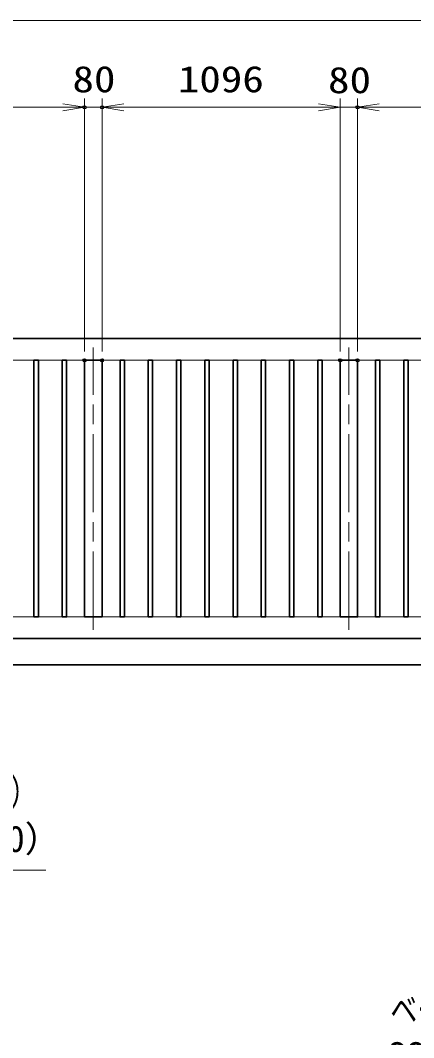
# Model space of a CAD drawing. Units: millimetres at full size. Extents: x -11880 to 11880, y -8400 to 8400.
# Drawn here: x 1924 to 3734, y -2477 to 2202 of the extents above; entities that cross this region are included whole.
import ezdxf
from ezdxf.enums import TextEntityAlignment as Align

# ---------------------------------------------------------------- set-up
doc = ezdxf.new("R2010")
doc.units = ezdxf.units.MM
doc.header["$LTSCALE"] = 30
doc.header["$PDMODE"] = 32
doc.header["$PDSIZE"] = 15
doc.linetypes.add('USER1', pattern=[18, 12, -1.5, 3, -1.5])
for name, color, linetype, lineweight in [('0-1_外形線', 7, 'Continuous', 35), ('0-2_軸線', 200, 'USER1', 15), ('0-4_寸法線', 4, 'Continuous', 18), ('0-5_0', 7, 'Continuous', 18)]:
    doc.layers.add(name, color=color, linetype=linetype, lineweight=lineweight)
doc.layers.add('0-6_Defpoints', color=7, linetype='Continuous')
doc.styles.add('ＭＳ ゴシック', font='')
doc.styles.get('ＭＳ ゴシック').set_extended_font_data('MS Gothic')

# ---------------------------------------------------------------- blocks, each defined once
blk = doc.blocks.new('_Open')
at = {"layer": '0-5_0', "color": 4}
blk.add_line((-30, 5), (0, 0), dxfattribs=at)
blk.add_lwpolyline([(-30, -5), (0, 0), (-30, 0)], dxfattribs=at)
blk = doc.blocks.new('S34')
at = {"layer": '0-4_寸法線'}
for points in [[(16926505.3, 86962783), (16970161.3, 86962783), (16989641.8, 87011128.5), (16990763, 87013911.1)], [(16990105.5, 87010941.6), (16990763, 87013911.1), (16989178, 87011315.4)]]:
    blk.add_lwpolyline(points, dxfattribs=at)
at = {"layer": '0-4_寸法線', "color": 254, "style": 'ＭＳ ゴシック'}
for s, width, p in [('ベースアンカー', 0.75, (16926505.3, 86970483.6)), ('SS400 L5×40×40', 1.05, (16926073.3, 86964183.6))]:
    blk.add_text(s, height=3637, dxfattribs=dict(at, width=width)).set_placement(p, align=Align.BOTTOM_LEFT)
blk = doc.blocks.new('S42')
at = {"layer": '0-4_寸法線'}
for points in [[(16878954.7, 86992665.2), (16840079.5, 86992665.2), (16815977, 87045713.6), (16814736, 87048444.9)], [(16816432.2, 87045920.5), (16814736, 87048444.9), (16815521.8, 87045506.8)]]:
    blk.add_lwpolyline(points, dxfattribs=at)
at = {"layer": '0-4_寸法線', "color": 254, "style": 'ＭＳ ゴシック', "width": 0.75}
blk.add_text('打掛金具（道路側）', height=3637, dxfattribs=at).set_placement((16844279.5, 87000517), align=Align.BOTTOM_LEFT)
at = {"layer": '0-4_寸法線', "color": 254, "style": 'ＭＳ ゴシック'}
blk.add_text('SUS304（＃400）', height=3637, dxfattribs=at).set_placement((16843847.5, 86994065.8), align=Align.BOTTOM_LEFT)

msp = doc.modelspace()

# ---------------------------------------------------------------- linework, layer by layer
at = {"layer": '0-1_外形線'}
msp.add_line((-6921.83, -761.22), (6603.17, -761.22), dxfattribs=at)
for points in [[(5848.17, 738.78), (-151.83, 738.78), (-151.83, 171.28)], [(5848.17, -641.22), (-151.83, -641.22), (-151.83, 106.28)]]:
    msp.add_lwpolyline(points, dxfattribs=at)
for points in [[(1987.17, -541.22), (2007.17, -541.22), (2007.17, 638.78), (1987.17, 638.78)], [(2117.17, -541.22), (2137.17, -541.22), (2137.17, 638.78), (2117.17, 638.78)], [(2300.17, 638.78), (2220.17, 638.78), (2220.17, -541.22), (2300.17, -541.22)], [(2403.17, -541.22), (2383.17, -541.22), (2383.17, 638.78), (2403.17, 638.78)], [(2533.17, -541.22), (2513.17, -541.22), (2513.17, 638.78), (2533.17, 638.78)], [(2663.17, -541.22), (2643.17, -541.22), (2643.17, 638.78), (2663.17, 638.78)], [(2773.17, -541.22), (2793.17, -541.22), (2793.17, 638.78), (2773.17, 638.78)], [(2903.17, -541.22), (2923.17, -541.22), (2923.17, 638.78), (2903.17, 638.78)], [(3033.17, -541.22), (3053.17, -541.22), (3053.17, 638.78), (3033.17, 638.78)], [(3163.17, -541.22), (3183.17, -541.22), (3183.17, 638.78), (3163.17, 638.78)], [(3293.17, -541.22), (3313.17, -541.22), (3313.17, 638.78), (3293.17, 638.78)], [(3476.17, 638.78), (3396.17, 638.78), (3396.17, -541.22), (3476.17, -541.22)], [(3579.17, -541.22), (3559.17, -541.22), (3559.17, 638.78), (3579.17, 638.78)], [(3709.17, -541.22), (3689.17, -541.22), (3689.17, 638.78), (3709.17, 638.78)]]:
    msp.add_lwpolyline(points, close=True, dxfattribs=at)
at = {"layer": '0-2_軸線'}
for p, q in [((2260.17, -600.22), (2260.17, 697.78)), ((3436.17, -600.22), (3436.17, 697.78))]:
    msp.add_line(p, q, dxfattribs=at)
at = {"layer": '0-4_寸法線'}
for p, q in [((-151.83, 2202.5), (5848.17, 2202.5)), ((2220.17, 678.78), (2220.17, 1842.5)), ((2220.17, 678.78), (2220.17, 1842.5)), ((2300.17, 678.78), (2300.17, 1842.5)), ((2300.17, 678.78), (2300.17, 1842.5)), ((3396.17, 678.78), (3396.17, 1842.5)), ((3396.17, 678.78), (3396.17, 1842.5)), ((3476.17, 678.78), (3476.17, 1842.5)), ((3476.17, 678.78), (3476.17, 1842.5)), ((2220.17, 1802.5), (1124.17, 1802.5)), ((2120.17, 1802.5), (2020.17, 1802.5)), ((2300.17, 1802.5), (2220.17, 1802.5)), ((3396.17, 1802.5), (2300.17, 1802.5)), ((2400.17, 1802.5), (2500.17, 1802.5)), ((3296.17, 1802.5), (3196.17, 1802.5)), ((3396.17, 1802.5), (3476.17, 1802.5)), ((3476.17, 1802.5), (4572.17, 1802.5)), ((3576.17, 1802.5), (3676.17, 1802.5))]:
    msp.add_line(p, q, dxfattribs=at)
at = {"layer": '0-5_0'}
msp.add_line((-51.83, 638.78), (5748.17, 638.78), dxfattribs=at)
msp.add_lwpolyline([(5748.17, 638.78), (5748.17, -541.22), (-51.83, -541.22), (-51.83, -320.72)], dxfattribs=at)
at = {"layer": '0-6_Defpoints'}
for p in [(2220.17, 1802.5), (2300.17, 1802.5), (3476.17, 1802.5), (2220.17, 638.78), (2300.17, 638.78), (3396.17, 638.78), (3476.17, 638.78)]:
    msp.add_point(p, dxfattribs=at)

# ---------------------------------------------------------------- block references
at = {"layer": '0-4_寸法線'}
for name, p, xscale, yscale in [('_Open', (2220.17, 1802.5), 3.333333, 3.333333), ('_Open', (2220.17, 1802.5), 3.333333, 3.333333), ('_Open', (3396.17, 1802.5), 3.333333, 3.333333), ('_Open', (3396.17, 1802.5), 3.333333, 3.333333), ('S42', (-560589.92, -2901461.06), 0.03333333, 0.03333333), ('S34', (-560589.92, -2901461.06), 0.03333333, 0.03333333)]:
    msp.add_blockref(name, p, dxfattribs=dict(at, xscale=xscale, yscale=yscale))
at = {"layer": '0-4_寸法線', "xscale": 3.333333, "yscale": 3.333333, "rotation": 180}
for p in [(2300.17, 1802.5), (2300.17, 1802.5), (3476.17, 1802.5), (3476.17, 1802.5)]:
    msp.add_blockref('_Open', p, dxfattribs=at)

# ---------------------------------------------------------------- texts
at = {"layer": '0-4_寸法線', "color": 254, "style": 'ＭＳ ゴシック', "width": 1.2}
for s, p in [('80', (2164.17, 1835.19)), ('1096', (2648.97, 1835.19)), ('80', (3340.17, 1831.19))]:
    msp.add_text(s, height=121.2, dxfattribs=at).set_placement(p, align=Align.BOTTOM_LEFT)

doc.saveas('drawing.dxf')
